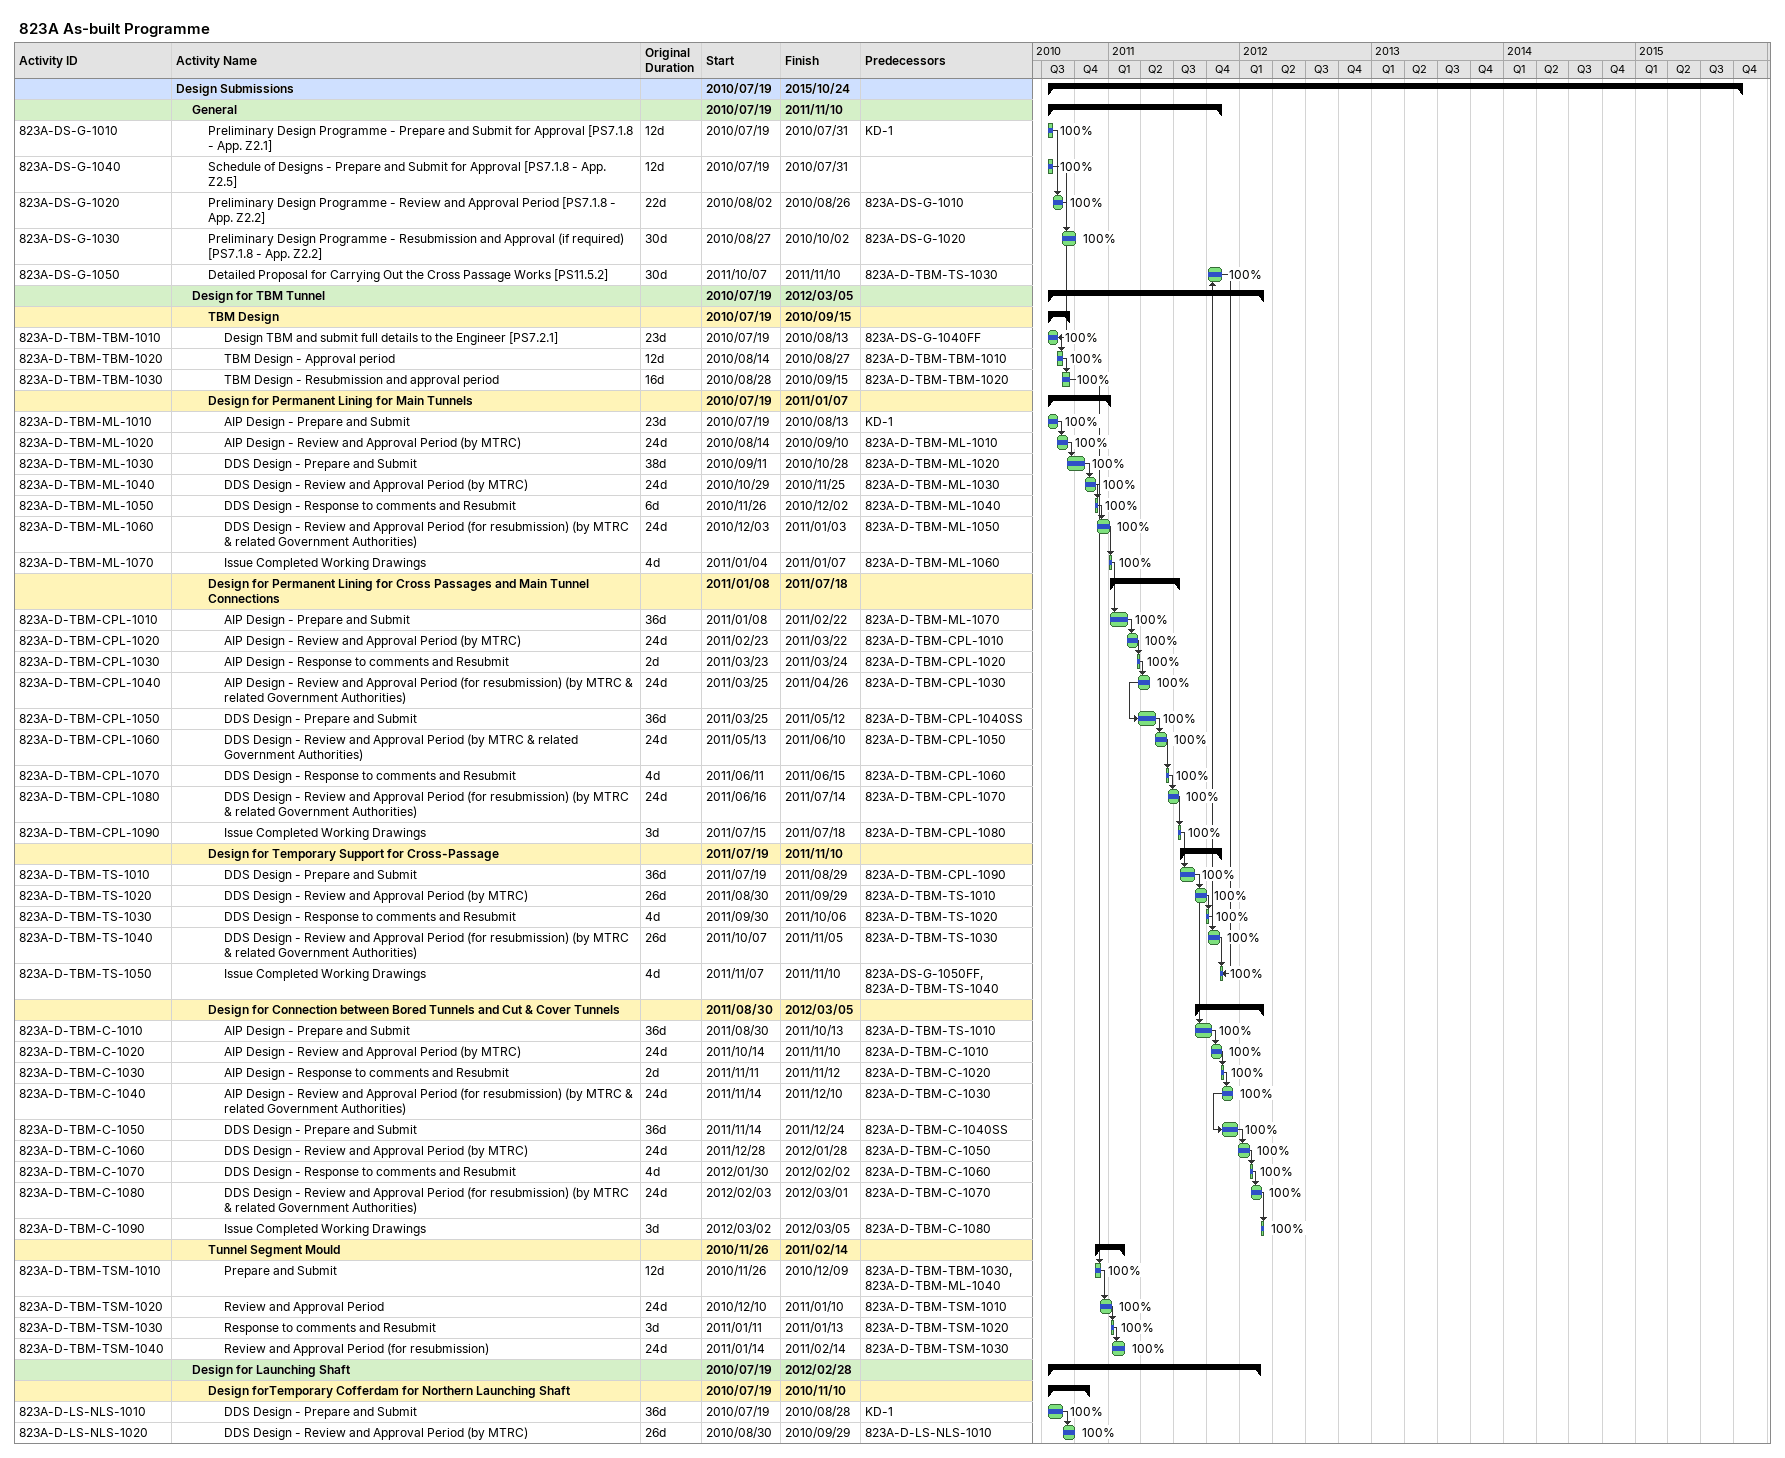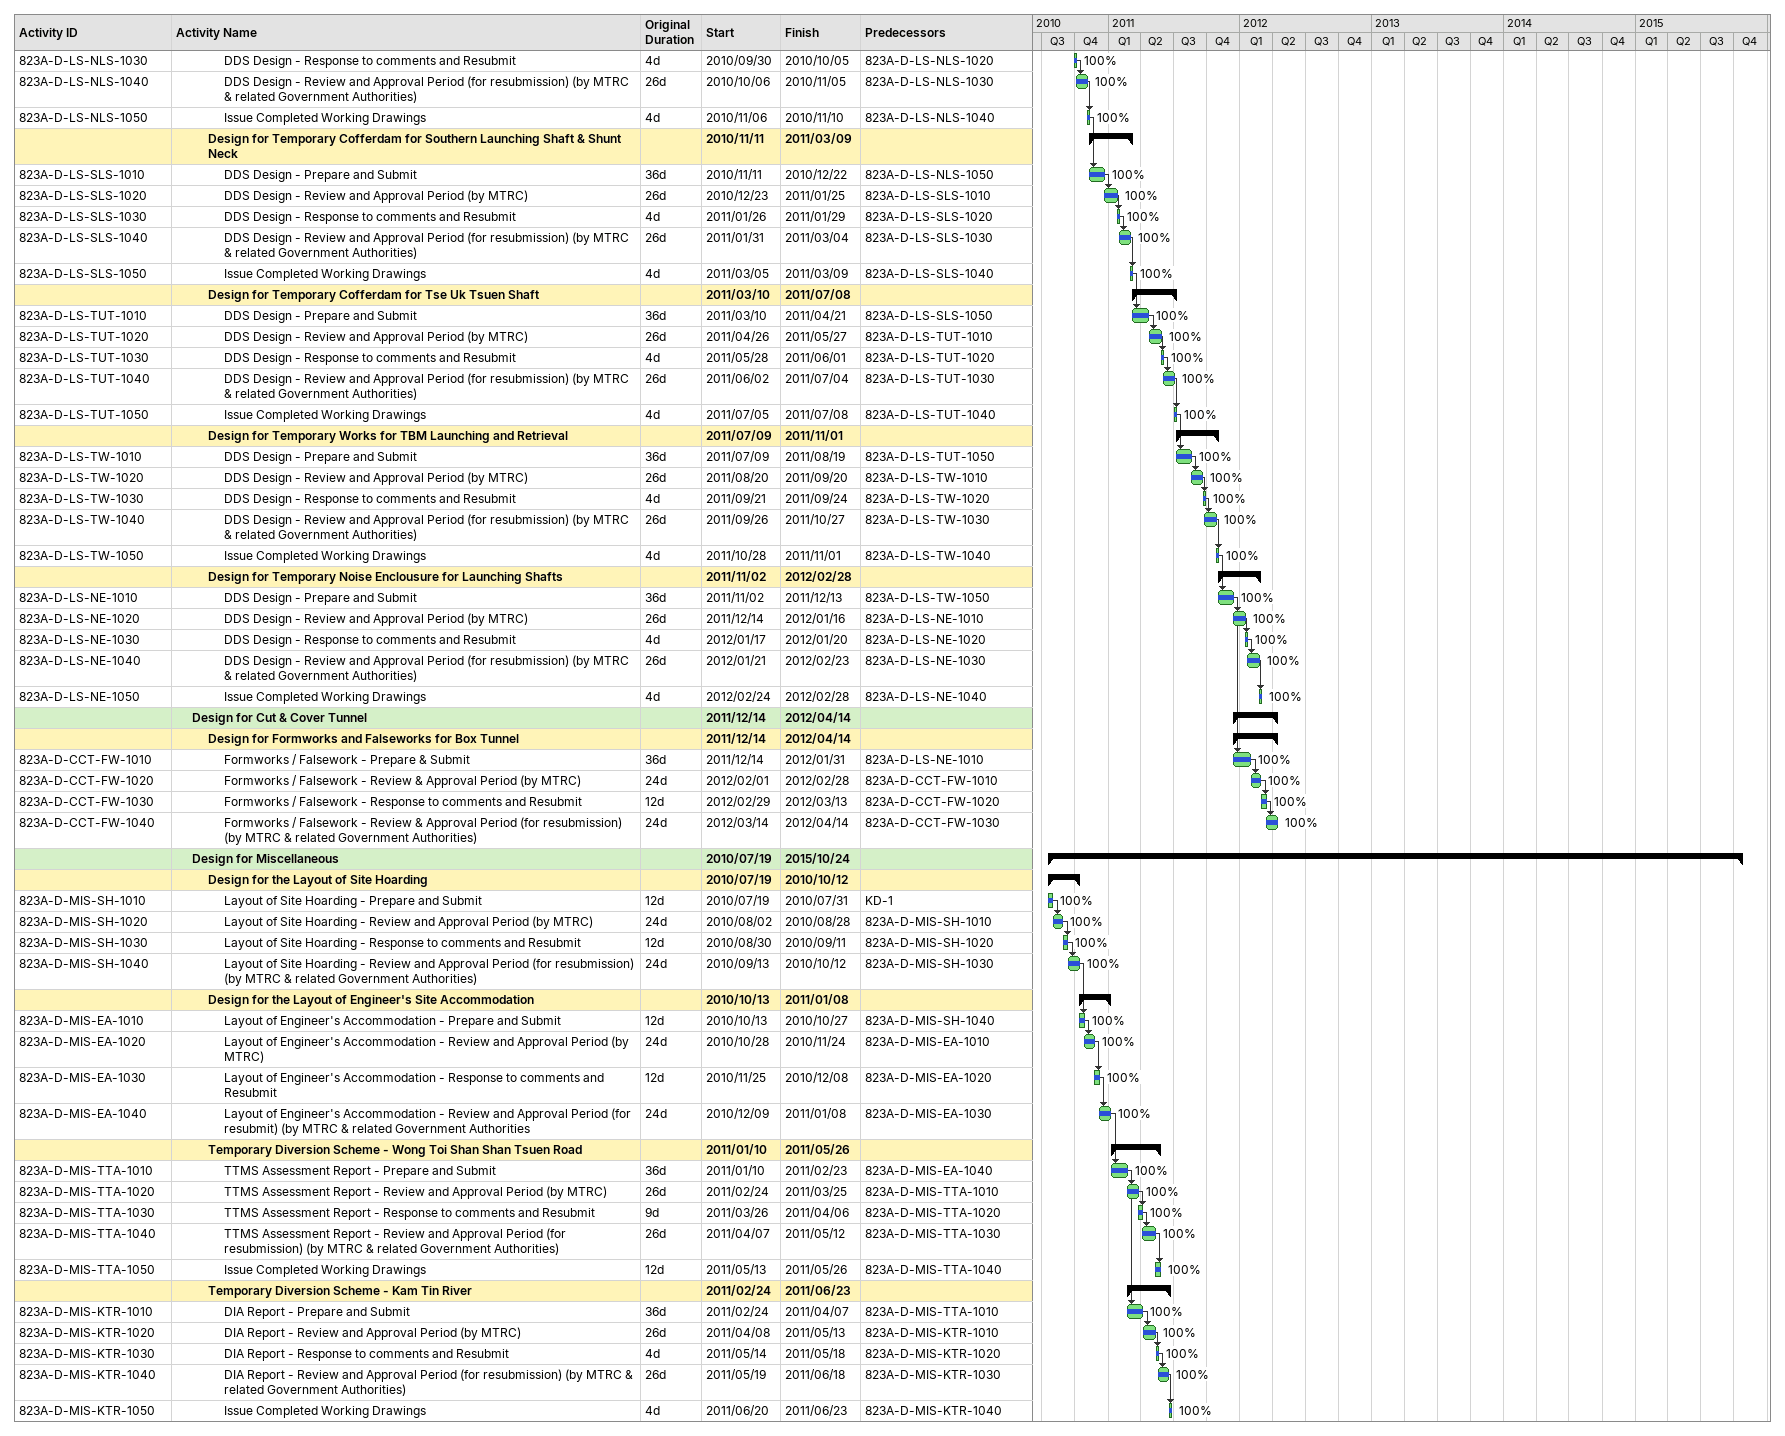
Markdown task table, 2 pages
823A As-built Programme

| ID | Level | Task | Original duration | Start | Finish | Predecessors | % complete |
|---|---|---|---|---|---|---|---|
|  | 1 | **Design Submissions** |  | 2010-07-19 | 2015-10-24 |  |  |
|  | 2 | **General** |  | 2010-07-19 | 2011-11-10 |  |  |
| 823A-DS-G-1010 | 3 | Preliminary Design Programme - Prepare and Submit for Approval [PS7.1.8 - App. Z2.1] | 12d | 2010-07-19 | 2010-07-31 | KD-1 | 100 |
| 823A-DS-G-1040 | 3 | Schedule of Designs - Prepare and Submit for Approval [PS7.1.8 - App. Z2.5] | 12d | 2010-07-19 | 2010-07-31 |  | 100 |
| 823A-DS-G-1020 | 3 | Preliminary Design Programme - Review and Approval Period [PS7.1.8 - App. Z2.2] | 22d | 2010-08-02 | 2010-08-26 | 823A-DS-G-1010 | 100 |
| 823A-DS-G-1030 | 3 | Preliminary Design Programme - Resubmission and Approval (if required) [PS7.1.8 - App. Z2.2] | 30d | 2010-08-27 | 2010-10-02 | 823A-DS-G-1020 | 100 |
| 823A-DS-G-1050 | 3 | Detailed Proposal for Carrying Out the Cross Passage Works [PS11.5.2] | 30d | 2011-10-07 | 2011-11-10 | 823A-D-TBM-TS-1030 | 100 |
|  | 2 | **Design for TBM Tunnel** |  | 2010-07-19 | 2012-03-05 |  |  |
|  | 3 | **TBM Design** |  | 2010-07-19 | 2010-09-15 |  |  |
| 823A-D-TBM-TBM-1010 | 4 | Design TBM and submit full details to the Engineer [PS7.2.1] | 23d | 2010-07-19 | 2010-08-13 | 823A-DS-G-1040FF | 100 |
| 823A-D-TBM-TBM-1020 | 4 | TBM Design - Approval period | 12d | 2010-08-14 | 2010-08-27 | 823A-D-TBM-TBM-1010 | 100 |
| 823A-D-TBM-TBM-1030 | 4 | TBM Design - Resubmission and approval period | 16d | 2010-08-28 | 2010-09-15 | 823A-D-TBM-TBM-1020 | 100 |
|  | 3 | **Design for Permanent Lining for Main Tunnels** |  | 2010-07-19 | 2011-01-07 |  |  |
| 823A-D-TBM-ML-1010 | 4 | AIP Design - Prepare and Submit | 23d | 2010-07-19 | 2010-08-13 | KD-1 | 100 |
| 823A-D-TBM-ML-1020 | 4 | AIP Design - Review and Approval Period (by MTRC) | 24d | 2010-08-14 | 2010-09-10 | 823A-D-TBM-ML-1010 | 100 |
| 823A-D-TBM-ML-1030 | 4 | DDS Design - Prepare and Submit | 38d | 2010-09-11 | 2010-10-28 | 823A-D-TBM-ML-1020 | 100 |
| 823A-D-TBM-ML-1040 | 4 | DDS Design - Review and Approval Period (by MTRC) | 24d | 2010-10-29 | 2010-11-25 | 823A-D-TBM-ML-1030 | 100 |
| 823A-D-TBM-ML-1050 | 4 | DDS Design - Response to comments and Resubmit | 6d | 2010-11-26 | 2010-12-02 | 823A-D-TBM-ML-1040 | 100 |
| 823A-D-TBM-ML-1060 | 4 | DDS Design - Review and Approval Period (for resubmission) (by MTRC & related Government Authorities) | 24d | 2010-12-03 | 2011-01-03 | 823A-D-TBM-ML-1050 | 100 |
| 823A-D-TBM-ML-1070 | 4 | Issue Completed Working Drawings | 4d | 2011-01-04 | 2011-01-07 | 823A-D-TBM-ML-1060 | 100 |
|  | 3 | **Design for Permanent Lining for Cross Passages and Main Tunnel Connections** |  | 2011-01-08 | 2011-07-18 |  |  |
| 823A-D-TBM-CPL-1010 | 4 | AIP Design - Prepare and Submit | 36d | 2011-01-08 | 2011-02-22 | 823A-D-TBM-ML-1070 | 100 |
| 823A-D-TBM-CPL-1020 | 4 | AIP Design - Review and Approval Period (by MTRC) | 24d | 2011-02-23 | 2011-03-22 | 823A-D-TBM-CPL-1010 | 100 |
| 823A-D-TBM-CPL-1030 | 4 | AIP Design - Response to comments and Resubmit | 2d | 2011-03-23 | 2011-03-24 | 823A-D-TBM-CPL-1020 | 100 |
| 823A-D-TBM-CPL-1040 | 4 | AIP Design - Review and Approval Period (for resubmission) (by MTRC & related Government Authorities) | 24d | 2011-03-25 | 2011-04-26 | 823A-D-TBM-CPL-1030 | 100 |
| 823A-D-TBM-CPL-1050 | 4 | DDS Design - Prepare and Submit | 36d | 2011-03-25 | 2011-05-12 | 823A-D-TBM-CPL-1040SS | 100 |
| 823A-D-TBM-CPL-1060 | 4 | DDS Design - Review and Approval Period (by MTRC & related Government Authorities) | 24d | 2011-05-13 | 2011-06-10 | 823A-D-TBM-CPL-1050 | 100 |
| 823A-D-TBM-CPL-1070 | 4 | DDS Design - Response to comments and Resubmit | 4d | 2011-06-11 | 2011-06-15 | 823A-D-TBM-CPL-1060 | 100 |
| 823A-D-TBM-CPL-1080 | 4 | DDS Design - Review and Approval Period (for resubmission) (by MTRC & related Government Authorities) | 24d | 2011-06-16 | 2011-07-14 | 823A-D-TBM-CPL-1070 | 100 |
| 823A-D-TBM-CPL-1090 | 4 | Issue Completed Working Drawings | 3d | 2011-07-15 | 2011-07-18 | 823A-D-TBM-CPL-1080 | 100 |
|  | 3 | **Design for Temporary Support for Cross-Passage** |  | 2011-07-19 | 2011-11-10 |  |  |
| 823A-D-TBM-TS-1010 | 4 | DDS Design - Prepare and Submit | 36d | 2011-07-19 | 2011-08-29 | 823A-D-TBM-CPL-1090 | 100 |
| 823A-D-TBM-TS-1020 | 4 | DDS Design - Review and Approval Period (by MTRC) | 26d | 2011-08-30 | 2011-09-29 | 823A-D-TBM-TS-1010 | 100 |
| 823A-D-TBM-TS-1030 | 4 | DDS Design - Response to comments and Resubmit | 4d | 2011-09-30 | 2011-10-06 | 823A-D-TBM-TS-1020 | 100 |
| 823A-D-TBM-TS-1040 | 4 | DDS Design - Review and Approval Period (for resubmission) (by MTRC & related Government Authorities) | 26d | 2011-10-07 | 2011-11-05 | 823A-D-TBM-TS-1030 | 100 |
| 823A-D-TBM-TS-1050 | 4 | Issue Completed Working Drawings | 4d | 2011-11-07 | 2011-11-10 | 823A-DS-G-1050FF, 823A-D-TBM-TS-1040 | 100 |
|  | 3 | **Design for Connection between Bored Tunnels and Cut & Cover Tunnels** |  | 2011-08-30 | 2012-03-05 |  |  |
| 823A-D-TBM-C-1010 | 4 | AIP Design - Prepare and Submit | 36d | 2011-08-30 | 2011-10-13 | 823A-D-TBM-TS-1010 | 100 |
| 823A-D-TBM-C-1020 | 4 | AIP Design - Review and Approval Period (by MTRC) | 24d | 2011-10-14 | 2011-11-10 | 823A-D-TBM-C-1010 | 100 |
| 823A-D-TBM-C-1030 | 4 | AIP Design - Response to comments and Resubmit | 2d | 2011-11-11 | 2011-11-12 | 823A-D-TBM-C-1020 | 100 |
| 823A-D-TBM-C-1040 | 4 | AIP Design - Review and Approval Period (for resubmission) (by MTRC & related Government Authorities) | 24d | 2011-11-14 | 2011-12-10 | 823A-D-TBM-C-1030 | 100 |
| 823A-D-TBM-C-1050 | 4 | DDS Design - Prepare and Submit | 36d | 2011-11-14 | 2011-12-24 | 823A-D-TBM-C-1040SS | 100 |
| 823A-D-TBM-C-1060 | 4 | DDS Design - Review and Approval Period (by MTRC) | 24d | 2011-12-28 | 2012-01-28 | 823A-D-TBM-C-1050 | 100 |
| 823A-D-TBM-C-1070 | 4 | DDS Design - Response to comments and Resubmit | 4d | 2012-01-30 | 2012-02-02 | 823A-D-TBM-C-1060 | 100 |
| 823A-D-TBM-C-1080 | 4 | DDS Design - Review and Approval Period (for resubmission) (by MTRC & related Government Authorities) | 24d | 2012-02-03 | 2012-03-01 | 823A-D-TBM-C-1070 | 100 |
| 823A-D-TBM-C-1090 | 4 | Issue Completed Working Drawings | 3d | 2012-03-02 | 2012-03-05 | 823A-D-TBM-C-1080 | 100 |
|  | 3 | **Tunnel Segment Mould** |  | 2010-11-26 | 2011-02-14 |  |  |
| 823A-D-TBM-TSM-1010 | 4 | Prepare and Submit | 12d | 2010-11-26 | 2010-12-09 | 823A-D-TBM-TBM-1030, 823A-D-TBM-ML-1040 | 100 |
| 823A-D-TBM-TSM-1020 | 4 | Review and Approval Period | 24d | 2010-12-10 | 2011-01-10 | 823A-D-TBM-TSM-1010 | 100 |
| 823A-D-TBM-TSM-1030 | 4 | Response to comments and Resubmit | 3d | 2011-01-11 | 2011-01-13 | 823A-D-TBM-TSM-1020 | 100 |
| 823A-D-TBM-TSM-1040 | 4 | Review and Approval Period (for resubmission) | 24d | 2011-01-14 | 2011-02-14 | 823A-D-TBM-TSM-1030 | 100 |
|  | 2 | **Design for Launching Shaft** |  | 2010-07-19 | 2012-02-28 |  |  |
|  | 3 | **Design forTemporary Cofferdam for Northern Launching Shaft** |  | 2010-07-19 | 2010-11-10 |  |  |
| 823A-D-LS-NLS-1010 | 4 | DDS Design - Prepare and Submit | 36d | 2010-07-19 | 2010-08-28 | KD-1 | 100 |
| 823A-D-LS-NLS-1020 | 4 | DDS Design - Review and Approval Period (by MTRC) | 26d | 2010-08-30 | 2010-09-29 | 823A-D-LS-NLS-1010 | 100 |
| 823A-D-LS-NLS-1030 | 4 | DDS Design - Response to comments and Resubmit | 4d | 2010-09-30 | 2010-10-05 | 823A-D-LS-NLS-1020 | 100 |
| 823A-D-LS-NLS-1040 | 4 | DDS Design - Review and Approval Period (for resubmission) (by MTRC & related Government Authorities) | 26d | 2010-10-06 | 2010-11-05 | 823A-D-LS-NLS-1030 | 100 |
| 823A-D-LS-NLS-1050 | 4 | Issue Completed Working Drawings | 4d | 2010-11-06 | 2010-11-10 | 823A-D-LS-NLS-1040 | 100 |
|  | 3 | **Design for Temporary Cofferdam for Southern Launching Shaft & Shunt Neck** |  | 2010-11-11 | 2011-03-09 |  |  |
| 823A-D-LS-SLS-1010 | 4 | DDS Design - Prepare and Submit | 36d | 2010-11-11 | 2010-12-22 | 823A-D-LS-NLS-1050 | 100 |
| 823A-D-LS-SLS-1020 | 4 | DDS Design - Review and Approval Period (by MTRC) | 26d | 2010-12-23 | 2011-01-25 | 823A-D-LS-SLS-1010 | 100 |
| 823A-D-LS-SLS-1030 | 4 | DDS Design - Response to comments and Resubmit | 4d | 2011-01-26 | 2011-01-29 | 823A-D-LS-SLS-1020 | 100 |
| 823A-D-LS-SLS-1040 | 4 | DDS Design - Review and Approval Period (for resubmission) (by MTRC & related Government Authorities) | 26d | 2011-01-31 | 2011-03-04 | 823A-D-LS-SLS-1030 | 100 |
| 823A-D-LS-SLS-1050 | 4 | Issue Completed Working Drawings | 4d | 2011-03-05 | 2011-03-09 | 823A-D-LS-SLS-1040 | 100 |
|  | 3 | **Design for Temporary Cofferdam for Tse Uk Tsuen Shaft** |  | 2011-03-10 | 2011-07-08 |  |  |
| 823A-D-LS-TUT-1010 | 4 | DDS Design - Prepare and Submit | 36d | 2011-03-10 | 2011-04-21 | 823A-D-LS-SLS-1050 | 100 |
| 823A-D-LS-TUT-1020 | 4 | DDS Design - Review and Approval Period (by MTRC) | 26d | 2011-04-26 | 2011-05-27 | 823A-D-LS-TUT-1010 | 100 |
| 823A-D-LS-TUT-1030 | 4 | DDS Design - Response to comments and Resubmit | 4d | 2011-05-28 | 2011-06-01 | 823A-D-LS-TUT-1020 | 100 |
| 823A-D-LS-TUT-1040 | 4 | DDS Design - Review and Approval Period (for resubmission) (by MTRC & related Government Authorities) | 26d | 2011-06-02 | 2011-07-04 | 823A-D-LS-TUT-1030 | 100 |
| 823A-D-LS-TUT-1050 | 4 | Issue Completed Working Drawings | 4d | 2011-07-05 | 2011-07-08 | 823A-D-LS-TUT-1040 | 100 |
|  | 3 | **Design for Temporary Works for TBM Launching and Retrieval** |  | 2011-07-09 | 2011-11-01 |  |  |
| 823A-D-LS-TW-1010 | 4 | DDS Design - Prepare and Submit | 36d | 2011-07-09 | 2011-08-19 | 823A-D-LS-TUT-1050 | 100 |
| 823A-D-LS-TW-1020 | 4 | DDS Design - Review and Approval Period (by MTRC) | 26d | 2011-08-20 | 2011-09-20 | 823A-D-LS-TW-1010 | 100 |
| 823A-D-LS-TW-1030 | 4 | DDS Design - Response to comments and Resubmit | 4d | 2011-09-21 | 2011-09-24 | 823A-D-LS-TW-1020 | 100 |
| 823A-D-LS-TW-1040 | 4 | DDS Design - Review and Approval Period (for resubmission) (by MTRC & related Government Authorities) | 26d | 2011-09-26 | 2011-10-27 | 823A-D-LS-TW-1030 | 100 |
| 823A-D-LS-TW-1050 | 4 | Issue Completed Working Drawings | 4d | 2011-10-28 | 2011-11-01 | 823A-D-LS-TW-1040 | 100 |
|  | 3 | **Design for Temporary Noise Enclousure for Launching Shafts** |  | 2011-11-02 | 2012-02-28 |  |  |
| 823A-D-LS-NE-1010 | 4 | DDS Design - Prepare and Submit | 36d | 2011-11-02 | 2011-12-13 | 823A-D-LS-TW-1050 | 100 |
| 823A-D-LS-NE-1020 | 4 | DDS Design - Review and Approval Period (by MTRC) | 26d | 2011-12-14 | 2012-01-16 | 823A-D-LS-NE-1010 | 100 |
| 823A-D-LS-NE-1030 | 4 | DDS Design - Response to comments and Resubmit | 4d | 2012-01-17 | 2012-01-20 | 823A-D-LS-NE-1020 | 100 |
| 823A-D-LS-NE-1040 | 4 | DDS Design - Review and Approval Period (for resubmission) (by MTRC & related Government Authorities) | 26d | 2012-01-21 | 2012-02-23 | 823A-D-LS-NE-1030 | 100 |
| 823A-D-LS-NE-1050 | 4 | Issue Completed Working Drawings | 4d | 2012-02-24 | 2012-02-28 | 823A-D-LS-NE-1040 | 100 |
|  | 2 | **Design for Cut & Cover Tunnel** |  | 2011-12-14 | 2012-04-14 |  |  |
|  | 3 | **Design for Formworks and Falseworks for Box Tunnel** |  | 2011-12-14 | 2012-04-14 |  |  |
| 823A-D-CCT-FW-1010 | 4 | Formworks / Falsework - Prepare & Submit | 36d | 2011-12-14 | 2012-01-31 | 823A-D-LS-NE-1010 | 100 |
| 823A-D-CCT-FW-1020 | 4 | Formworks / Falsework - Review & Approval Period (by MTRC) | 24d | 2012-02-01 | 2012-02-28 | 823A-D-CCT-FW-1010 | 100 |
| 823A-D-CCT-FW-1030 | 4 | Formworks / Falsework - Response to comments and Resubmit | 12d | 2012-02-29 | 2012-03-13 | 823A-D-CCT-FW-1020 | 100 |
| 823A-D-CCT-FW-1040 | 4 | Formworks / Falsework - Review & Approval Period (for resubmission) (by MTRC & related Government Authorities) | 24d | 2012-03-14 | 2012-04-14 | 823A-D-CCT-FW-1030 | 100 |
|  | 2 | **Design for Miscellaneous** |  | 2010-07-19 | 2015-10-24 |  |  |
|  | 3 | **Design for the Layout of Site Hoarding** |  | 2010-07-19 | 2010-10-12 |  |  |
| 823A-D-MIS-SH-1010 | 4 | Layout of Site Hoarding - Prepare and Submit | 12d | 2010-07-19 | 2010-07-31 | KD-1 | 100 |
| 823A-D-MIS-SH-1020 | 4 | Layout of Site Hoarding - Review and Approval Period (by MTRC) | 24d | 2010-08-02 | 2010-08-28 | 823A-D-MIS-SH-1010 | 100 |
| 823A-D-MIS-SH-1030 | 4 | Layout of Site Hoarding - Response to comments and Resubmit | 12d | 2010-08-30 | 2010-09-11 | 823A-D-MIS-SH-1020 | 100 |
| 823A-D-MIS-SH-1040 | 4 | Layout of Site Hoarding - Review and Approval Period (for resubmission) (by MTRC & related Government Authorities) | 24d | 2010-09-13 | 2010-10-12 | 823A-D-MIS-SH-1030 | 100 |
|  | 3 | **Design for the Layout of Engineer's Site Accommodation** |  | 2010-10-13 | 2011-01-08 |  |  |
| 823A-D-MIS-EA-1010 | 4 | Layout of Engineer's Accommodation - Prepare and Submit | 12d | 2010-10-13 | 2010-10-27 | 823A-D-MIS-SH-1040 | 100 |
| 823A-D-MIS-EA-1020 | 4 | Layout of Engineer's Accommodation - Review and Approval Period (by MTRC) | 24d | 2010-10-28 | 2010-11-24 | 823A-D-MIS-EA-1010 | 100 |
| 823A-D-MIS-EA-1030 | 4 | Layout of Engineer's Accommodation - Response to comments and Resubmit | 12d | 2010-11-25 | 2010-12-08 | 823A-D-MIS-EA-1020 | 100 |
| 823A-D-MIS-EA-1040 | 4 | Layout of Engineer's Accommodation - Review and Approval Period (for resubmit) (by MTRC & related Government Authorities | 24d | 2010-12-09 | 2011-01-08 | 823A-D-MIS-EA-1030 | 100 |
|  | 3 | **Temporary Diversion Scheme - Wong Toi Shan Shan Tsuen Road** |  | 2011-01-10 | 2011-05-26 |  |  |
| 823A-D-MIS-TTA-1010 | 4 | TTMS Assessment Report - Prepare and Submit | 36d | 2011-01-10 | 2011-02-23 | 823A-D-MIS-EA-1040 | 100 |
| 823A-D-MIS-TTA-1020 | 4 | TTMS Assessment Report - Review and Approval Period (by MTRC) | 26d | 2011-02-24 | 2011-03-25 | 823A-D-MIS-TTA-1010 | 100 |
| 823A-D-MIS-TTA-1030 | 4 | TTMS Assessment Report - Response to comments and Resubmit | 9d | 2011-03-26 | 2011-04-06 | 823A-D-MIS-TTA-1020 | 100 |
| 823A-D-MIS-TTA-1040 | 4 | TTMS Assessment Report - Review and Approval Period (for resubmission) (by MTRC & related Government Authorities) | 26d | 2011-04-07 | 2011-05-12 | 823A-D-MIS-TTA-1030 | 100 |
| 823A-D-MIS-TTA-1050 | 4 | Issue Completed Working Drawings | 12d | 2011-05-13 | 2011-05-26 | 823A-D-MIS-TTA-1040 | 100 |
|  | 3 | **Temporary Diversion Scheme - Kam Tin River** |  | 2011-02-24 | 2011-06-23 |  |  |
| 823A-D-MIS-KTR-1010 | 4 | DIA Report - Prepare and Submit | 36d | 2011-02-24 | 2011-04-07 | 823A-D-MIS-TTA-1010 | 100 |
| 823A-D-MIS-KTR-1020 | 4 | DIA Report - Review and Approval Period (by MTRC) | 26d | 2011-04-08 | 2011-05-13 | 823A-D-MIS-KTR-1010 | 100 |
| 823A-D-MIS-KTR-1030 | 4 | DIA Report - Response to comments and Resubmit | 4d | 2011-05-14 | 2011-05-18 | 823A-D-MIS-KTR-1020 | 100 |
| 823A-D-MIS-KTR-1040 | 4 | DIA Report - Review and Approval Period (for resubmission) (by MTRC & related Government Authorities) | 26d | 2011-05-19 | 2011-06-18 | 823A-D-MIS-KTR-1030 | 100 |
| 823A-D-MIS-KTR-1050 | 4 | Issue Completed Working Drawings | 4d | 2011-06-20 | 2011-06-23 | 823A-D-MIS-KTR-1040 | 100 |
